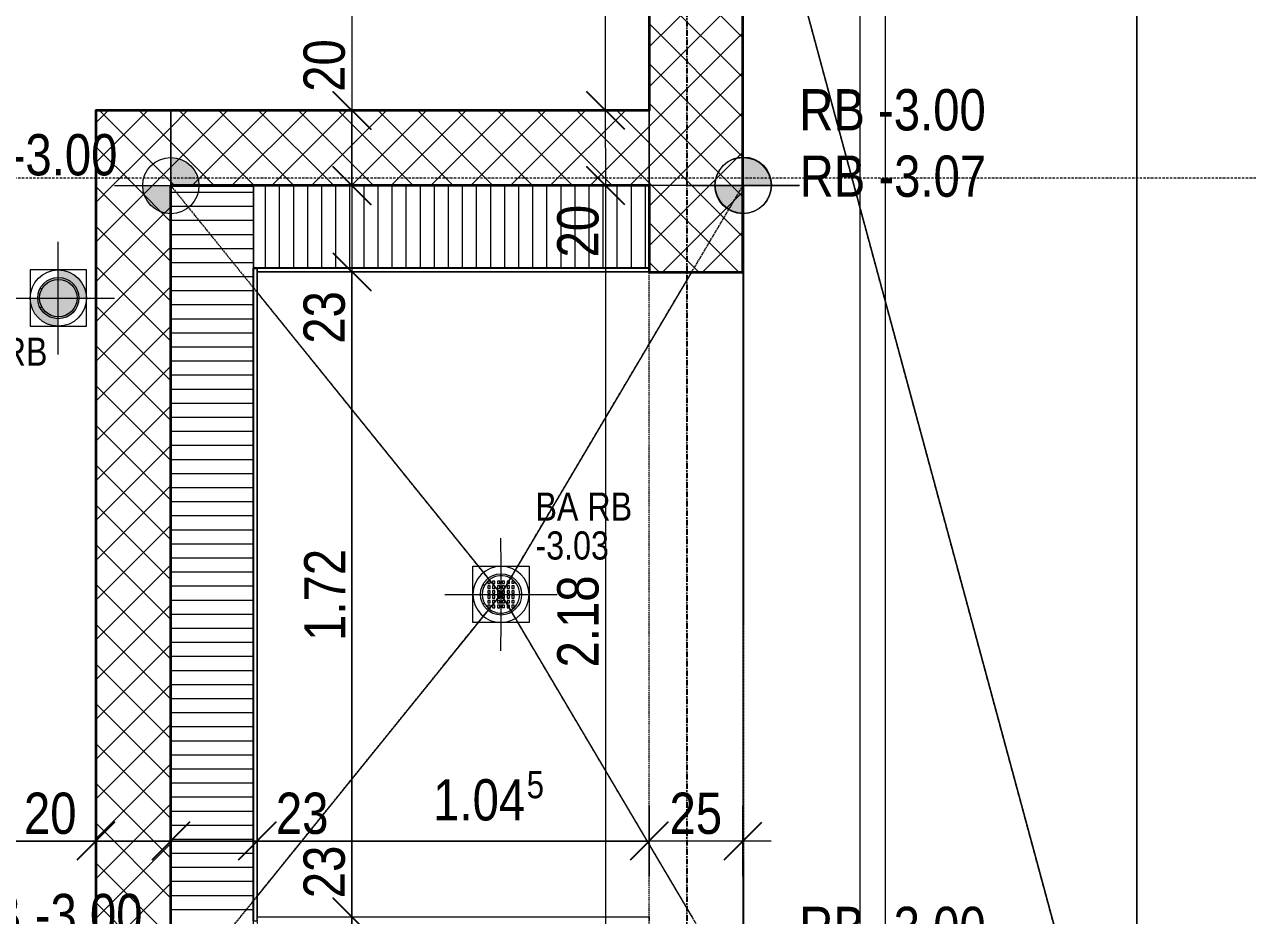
# Model space of a CAD drawing. Header units: millimetres. Extents: x -24363 to 26500, y -21894 to 23000.
# Drawn here: x 1645 to 4905, y 3434 to 5810 of the extents above; entities that cross this region are included whole.
import ezdxf

# ---------------------------------------------------------------- set-up
doc = ezdxf.new("R2010")
doc.units = ezdxf.units.MM
for name, pattern in [('Achse', [25, 15, -5, 0, -5]), ('IMPORT-Strich 3_1mm Kanten _3_', [4, 3, -1]), ('IMPORT-Strichpunkt 3_1_1mm Achsen _3_', [5, 3, -1, 0, -1]), ('IMPORT-Strichpunkt 6_2_2mm Schnitt _3_', [10, 6, -2, 0, -2]), ('IMPORT-Unsichtbare Linie _3_', [10000, 0, -10000, 0, 0]), ('Verdeckt 0_75', [1.5, 0.75, -0.75])]:
    doc.linetypes.add(name, pattern=pattern)
for name, color, linetype, lineweight in [('015 Innenwände Bauteilschraffuren Neu', 7, 'Continuous', 5), ('015 Innenwände Neu', 7, 'Continuous', 5), ('015 Innenwände Schichttrennlinien Neu', 7, 'Continuous', 5), ('027 Oberhalb Neu', 7, 'Continuous', 5), ('030 Bodenaufbauten Neu', 7, 'Continuous', 5), ('035 Decken Neu', 7, 'Continuous', 5), ('060 Möbel Einbau Neu', 7, 'Continuous', 5), ('080 Raum Innen Kontur Neu', 7, 'Continuous', 5), ('110 Bemassungen Ausführung Neu', 7, 'Continuous', 5), ('111 Bemassung Ausführung Koten Neu', 7, 'Continuous', 5), ('320 Sanitär Neu', 7, 'Continuous', 5), ('321 Sanitär Bemassung Neu', 7, 'Continuous', 5), ('Bemaßungen', 7, 'Continuous', 9), ('Bemaßungen-50', 7, 'Continuous', 9), ('Elektroinstallationen', 7, 'Continuous', 5), ('Fundamente', 7, 'Continuous', 5), ('Geschossdecken', 7, 'Continuous', 5), ('Kabel', 7, 'Continuous', 5), ('Sanitärinstallationen', 7, 'Continuous', 5), ('Wände', 7, 'Continuous', 5)]:
    doc.layers.add(name, color=color, linetype=linetype, lineweight=lineweight)
doc.layers.add('5773_100 Untergeschoss_dwg', color=7, linetype='Continuous', lineweight=5, true_color=0x767676)
doc.styles.add('Arial Narrow', font='ARIALN.TTF', dxfattribs={"height": 110.000002})
doc.styles.add('Arial Narrow_1', font='ARIALN.TTF', dxfattribs={"height": 72.600002})
doc.styles.add('Arial Narrow_4', font='ARIALN.TTF', dxfattribs={"height": 75})
doc.styles.add('Arial_5', font='arial.ttf', dxfattribs={"height": 90})
doc.dimstyles.new('Diagonal_-_1_8_mm_Arial', dxfattribs={"dimscale": 304.8, "dimtxt": 91.823346, "dimasz": 0.328084, "dimexe": 0.393701, "dimexo": 0.246063, "dimgap": 0.287073, "dimtad": 1, "dimdec": 0, "dimlfac": 0.1, "dimzin": 0, "dimdsep": 46, "dimtxsty": 'Arial_5', "dimblk1": 'OBLIQUE', "dimblk2": 'OBLIQUE', "dimsah": 1, "dimcen": 0.09, "dimdle": 0.393701, "dimadec": 3, "dimazin": 2, "dimtfac": 1, "dimtdec": 4, "dimtix": 1, "dimtmove": 0, "dimatfit": 3, "dimfxl": 1, "dimtvp": 1, "dimtfill": 1, "dimtolj": 1, "dimtzin": 0, "dimarcsym": 2})
pattern_1 = [(60.551, (0, 0), (-65.3095, 36.87365), []), (150.551, (0, 0), (36.87365, 65.3095), [])]
pattern_2 = [(195.551, (0, 0), (-10.0536, 36.1272), [])]

# ---------------------------------------------------------------- blocks, each defined once
blk = doc.blocks.new('DirectShape - Modell_Elektroplaner_002-17024578-UG')
at = {"layer": 'Wände', "color": 253, "true_color": 0xa3a3a3}
for p, q in [((2001, 250), (0, 250)), ((0, 250), (0, 0)), ((2001, 0), (2001, 250)), ((0, 0), (2001, 0))]:
    blk.add_line(p, q, dxfattribs=at)
blk = doc.blocks.new('DirectShape - Wand-035-17024579-UG')
blk.add_blockref('DirectShape - Modell_Elektroplaner_002-17024578-UG', (0, 0))
blk = doc.blocks.new('DirectShape - Freifläche-005-17036397-UG')
at = {"layer": 'Fundamente', "color": 251, "true_color": 0x666666}
for p, q in [((880, 15340), (1388.3, 16199)), ((1525, 14480), (1525, 16199)), ((230.4, 16144.6), (880, 15340)), ((1525, 14250), (1525.7, 15876.6)), ((230, 14534.9), (880, 15340)), ((880, 15340), (1388.9, 14480))]:
    blk.add_line(p, q, dxfattribs=at)
blk = doc.blocks.new('DirectShape - Modell_Elektroplaner_002-17024456-UG')
at = {"layer": 'Geschossdecken', "color": 251, "true_color": 0x666666}
blk.add_line((2000, -7400), (251.5, -930.7), dxfattribs=at)
blk = doc.blocks.new('DirectShape - Dach-174-17024457-UG')
blk.add_blockref('DirectShape - Modell_Elektroplaner_002-17024456-UG', (0, 0))
blk = doc.blocks.new('DirectShape - Modell_Elektroplaner_002-17024512-UG')
at = {"layer": 'Wände', "color": 253, "true_color": 0xa3a3a3}
for p, q in [((1960, -220), (220, -220)), ((220, -220), (220, -230)), ((1960, -230), (1960, -220)), ((220, -230), (1960, -230))]:
    blk.add_line(p, q, dxfattribs=at)
blk = doc.blocks.new('DirectShape - Modell_Elektroplaner_002-17024513-UG')
at = {"layer": 'Wände', "color": 253, "true_color": 0xa3a3a3}
for p, q in [((2380, 200), (-200, 200)), ((-200, 200), (-200, 0)), ((2380, 0), (2380, 200)), ((-200, 0), (2380, 0))]:
    blk.add_line(p, q, dxfattribs=at)
blk = doc.blocks.new('DirectShape - Modell_Elektroplaner_002-17024514-UG')
at = {"layer": 'Wände', "color": 253, "true_color": 0xa3a3a3}
for p, q in [((2180, 0), (0, 0)), ((0, 0), (0, -220)), ((2180, -220), (2180, 0)), ((0, -220), (2180, -220))]:
    blk.add_line(p, q, dxfattribs=at)
blk = doc.blocks.new('DirectShape - Wand-035-17009648-UG')
for name in ['DirectShape - Modell_Elektroplaner_002-17024513-UG', 'DirectShape - Modell_Elektroplaner_002-17024514-UG', 'DirectShape - Modell_Elektroplaner_002-17024512-UG']:
    blk.add_blockref(name, (0, 0))
blk = doc.blocks.new('DirectShape - Modell_Elektroplaner_002-17024546-UG')
at = {"layer": 'Geschossdecken', "color": 251, "true_color": 0x666666}
for p, q in [((-2096.8, 4939.2), (-2099.2, 4944.7)), ((-2099.2, 4944.7), (-1420.8, 4077.8))]:
    blk.add_line(p, q, dxfattribs=at)
blk = doc.blocks.new('DirectShape - Dach-172-17024547-UG')
blk.add_blockref('DirectShape - Modell_Elektroplaner_002-17024546-UG', (0, 0))
blk = doc.blocks.new('DirectShape - Modell_Elektroplaner_002-17024618-UG')
at = {"layer": 'Wände', "color": 253, "true_color": 0xa3a3a3}
for p, q in [((220, 0), (220, -220)), ((1275, 0), (220, 0)), ((1275, -220), (1275, 0)), ((220, -220), (1275, -220))]:
    blk.add_line(p, q, dxfattribs=at)
blk = doc.blocks.new('DirectShape - Modell_Elektroplaner_002-17024619-UG')
at = {"layer": 'Wände', "color": 253, "true_color": 0xa3a3a3}
for p, q in [((1275, 200), (0, 200)), ((0, 200), (0, 0)), ((1275, 0), (1275, 200)), ((0, 0), (1275, 0))]:
    blk.add_line(p, q, dxfattribs=at)
blk = doc.blocks.new('DirectShape - Modell_Elektroplaner_002-17024620-UG')
at = {"layer": 'Wände', "color": 253, "true_color": 0xa3a3a3}
for p, q in [((230, -220), (230, -230)), ((1275, -220), (230, -220)), ((1275, -230), (1275, -220)), ((230, -230), (1275, -230))]:
    blk.add_line(p, q, dxfattribs=at)
blk = doc.blocks.new('DirectShape - Wand-035-17024621-UG')
for name in ['DirectShape - Modell_Elektroplaner_002-17024619-UG', 'DirectShape - Modell_Elektroplaner_002-17024618-UG', 'DirectShape - Modell_Elektroplaner_002-17024620-UG']:
    blk.add_blockref(name, (0, 0))
blk = doc.blocks.new('DirectShape - Modell_Elektroplaner_002-17025038-UG')
at = {"layer": 'Geschossdecken', "color": 251, "true_color": 0x666666}
blk.add_line((3874.2, 4933.8), (1255.5, -1234.8), dxfattribs=at)
blk = doc.blocks.new('DirectShape - Dach-172-17025039-UG')
blk.add_blockref('DirectShape - Modell_Elektroplaner_002-17025038-UG', (0, 0))
blk = doc.blocks.new('DirectShape - Modell_Elektroplaner_002-17025073-UG')
at = {"layer": 'Sanitärinstallationen', "color": 251, "true_color": 0x666666}
for p, q in [((-75, 75), (75, 75)), ((-75, -75), (-75, 75)), ((-75, 75), (75, 75)), ((-75, -75), (-75, 75)), ((75, 75), (75, -75)), ((75, 75), (75, -75)), ((-35.4, 35.4), (-35.4, 28.9)), ((-28.9, 35.4), (-35.4, 35.4)), ((-35.4, 35.4), (-35.4, 28.9)), ((-28.9, 35.4), (-35.4, 35.4)), ((-28.9, 28.9), (-28.9, 35.4)), ((-28.9, 28.9), (-28.9, 35.4)), ((-22.5, 35.4), (-22.5, 28.9)), ((-16.1, 35.4), (-22.5, 35.4)), ((-22.5, 35.4), (-22.5, 28.9)), ((-16.1, 35.4), (-22.5, 35.4)), ((-16.1, 28.9), (-16.1, 35.4)), ((-16.1, 28.9), (-16.1, 35.4)), ((-9.6, 35.4), (-9.6, 28.9)), ((-3.2, 35.4), (-9.6, 35.4)), ((-9.6, 35.4), (-9.6, 28.9)), ((-3.2, 35.4), (-9.6, 35.4)), ((-3.2, 28.9), (-3.2, 35.4)), ((-3.2, 28.9), (-3.2, 35.4)), ((3.2, 35.4), (3.2, 28.9)), ((9.6, 35.4), (3.2, 35.4)), ((3.2, 35.4), (3.2, 28.9)), ((9.6, 35.4), (3.2, 35.4)), ((9.6, 28.9), (9.6, 35.4)), ((9.6, 28.9), (9.6, 35.4)), ((16.1, 35.4), (16.1, 28.9)), ((22.5, 35.4), (16.1, 35.4)), ((16.1, 35.4), (16.1, 28.9)), ((22.5, 35.4), (16.1, 35.4)), ((22.5, 28.9), (22.5, 35.4)), ((22.5, 28.9), (22.5, 35.4)), ((28.9, 35.4), (28.9, 28.9)), ((35.4, 35.4), (28.9, 35.4)), ((28.9, 35.4), (28.9, 28.9)), ((35.4, 35.4), (28.9, 35.4)), ((35.4, 28.9), (35.4, 35.4)), ((35.4, 28.9), (35.4, 35.4)), ((-35.4, 28.9), (-28.9, 28.9)), ((-35.4, 28.9), (-28.9, 28.9)), ((-35.4, 22.5), (-35.4, 16.1)), ((-28.9, 22.5), (-35.4, 22.5)), ((-35.4, 22.5), (-35.4, 16.1)), ((-28.9, 22.5), (-35.4, 22.5)), ((-35.4, 16.1), (-28.9, 16.1)), ((-35.4, 16.1), (-28.9, 16.1)), ((-35.4, 9.6), (-35.4, 3.2)), ((-28.9, 9.6), (-35.4, 9.6)), ((-35.4, 9.6), (-35.4, 3.2)), ((-28.9, 9.6), (-35.4, 9.6)), ((-35.4, 3.2), (-28.9, 3.2)), ((-35.4, 3.2), (-28.9, 3.2)), ((-28.9, 16.1), (-28.9, 22.5)), ((-28.9, 16.1), (-28.9, 22.5)), ((-28.9, 3.2), (-28.9, 9.6)), ((-28.9, 3.2), (-28.9, 9.6)), ((-22.5, 28.9), (-16.1, 28.9)), ((-22.5, 28.9), (-16.1, 28.9)), ((-22.5, 22.5), (-22.5, 16.1)), ((-16.1, 22.5), (-22.5, 22.5)), ((-22.5, 22.5), (-22.5, 16.1)), ((-16.1, 22.5), (-22.5, 22.5)), ((-22.5, 16.1), (-16.1, 16.1)), ((-22.5, 16.1), (-16.1, 16.1)), ((-22.5, 9.6), (-22.5, 3.2)), ((-16.1, 9.6), (-22.5, 9.6)), ((-22.5, 9.6), (-22.5, 3.2)), ((-16.1, 9.6), (-22.5, 9.6)), ((-22.5, 3.2), (-16.1, 3.2)), ((-22.5, 3.2), (-16.1, 3.2)), ((-16.1, 16.1), (-16.1, 22.5)), ((-16.1, 16.1), (-16.1, 22.5)), ((-16.1, 3.2), (-16.1, 9.6)), ((-16.1, 3.2), (-16.1, 9.6)), ((-9.6, 28.9), (-3.2, 28.9)), ((-9.6, 28.9), (-3.2, 28.9)), ((-9.6, 22.5), (-9.6, 16.1)), ((-3.2, 22.5), (-9.6, 22.5)), ((-9.6, 22.5), (-9.6, 16.1)), ((-3.2, 22.5), (-9.6, 22.5)), ((-9.6, 16.1), (-3.2, 16.1)), ((-9.6, 16.1), (-3.2, 16.1)), ((-9.6, 9.6), (-9.6, 3.2)), ((-3.2, 9.6), (-9.6, 9.6)), ((-9.6, 9.6), (-9.6, 3.2)), ((-3.2, 9.6), (-9.6, 9.6)), ((-9.6, 3.2), (-3.2, 3.2)), ((-9.6, 3.2), (-3.2, 3.2)), ((-3.2, 16.1), (-3.2, 22.5)), ((-3.2, 16.1), (-3.2, 22.5)), ((-3.2, 3.2), (-3.2, 9.6)), ((-3.2, 3.2), (-3.2, 9.6)), ((3.2, 28.9), (9.6, 28.9)), ((3.2, 28.9), (9.6, 28.9)), ((3.2, 22.5), (3.2, 16.1)), ((9.6, 22.5), (3.2, 22.5)), ((3.2, 22.5), (3.2, 16.1)), ((9.6, 22.5), (3.2, 22.5)), ((3.2, 16.1), (9.6, 16.1)), ((3.2, 16.1), (9.6, 16.1)), ((3.2, 9.6), (3.2, 3.2)), ((9.6, 9.6), (3.2, 9.6)), ((3.2, 9.6), (3.2, 3.2)), ((9.6, 9.6), (3.2, 9.6)), ((3.2, 3.2), (9.6, 3.2)), ((3.2, 3.2), (9.6, 3.2)), ((9.6, 16.1), (9.6, 22.5)), ((9.6, 16.1), (9.6, 22.5)), ((9.6, 3.2), (9.6, 9.6)), ((9.6, 3.2), (9.6, 9.6)), ((16.1, 28.9), (22.5, 28.9)), ((16.1, 28.9), (22.5, 28.9)), ((16.1, 22.5), (16.1, 16.1)), ((22.5, 22.5), (16.1, 22.5)), ((16.1, 22.5), (16.1, 16.1)), ((22.5, 22.5), (16.1, 22.5)), ((16.1, 16.1), (22.5, 16.1)), ((16.1, 16.1), (22.5, 16.1)), ((16.1, 9.6), (16.1, 3.2)), ((22.5, 9.6), (16.1, 9.6)), ((16.1, 9.6), (16.1, 3.2)), ((22.5, 9.6), (16.1, 9.6)), ((16.1, 3.2), (22.5, 3.2)), ((16.1, 3.2), (22.5, 3.2)), ((22.5, 16.1), (22.5, 22.5)), ((22.5, 16.1), (22.5, 22.5)), ((22.5, 3.2), (22.5, 9.6)), ((22.5, 3.2), (22.5, 9.6)), ((35.4, 28.9), (28.9, 28.9)), ((35.4, 28.9), (28.9, 28.9)), ((28.9, 22.5), (28.9, 16.1)), ((35.4, 22.5), (28.9, 22.5)), ((28.9, 22.5), (28.9, 16.1)), ((35.4, 22.5), (28.9, 22.5)), ((28.9, 16.1), (35.4, 16.1)), ((28.9, 16.1), (35.4, 16.1)), ((28.9, 9.6), (28.9, 3.2)), ((35.4, 9.6), (28.9, 9.6)), ((28.9, 9.6), (28.9, 3.2)), ((35.4, 9.6), (28.9, 9.6)), ((28.9, 3.2), (35.4, 3.2)), ((28.9, 3.2), (35.4, 3.2)), ((35.4, 16.1), (35.4, 22.5)), ((35.4, 16.1), (35.4, 22.5)), ((35.4, 3.2), (35.4, 9.6)), ((35.4, 3.2), (35.4, 9.6)), ((-35.4, -3.2), (-35.4, -9.6)), ((-28.9, -3.2), (-35.4, -3.2)), ((-35.4, -3.2), (-35.4, -9.6)), ((-28.9, -3.2), (-35.4, -3.2)), ((-35.4, -9.6), (-28.9, -9.6)), ((-35.4, -9.6), (-28.9, -9.6)), ((-35.4, -16.1), (-35.4, -22.5)), ((-28.9, -16.1), (-35.4, -16.1)), ((-35.4, -16.1), (-35.4, -22.5)), ((-28.9, -16.1), (-35.4, -16.1)), ((-35.4, -22.5), (-28.9, -22.5)), ((-35.4, -22.5), (-28.9, -22.5)), ((-35.4, -28.9), (-35.4, -35.4)), ((-28.9, -28.9), (-35.4, -28.9)), ((-35.4, -28.9), (-35.4, -35.4)), ((-28.9, -28.9), (-35.4, -28.9)), ((-28.9, -9.6), (-28.9, -3.2)), ((-28.9, -9.6), (-28.9, -3.2)), ((-28.9, -22.5), (-28.9, -16.1)), ((-28.9, -22.5), (-28.9, -16.1)), ((-28.9, -35.4), (-28.9, -28.9)), ((-28.9, -35.4), (-28.9, -28.9)), ((-22.5, -3.2), (-22.5, -9.6)), ((-16.1, -3.2), (-22.5, -3.2)), ((-22.5, -3.2), (-22.5, -9.6)), ((-16.1, -3.2), (-22.5, -3.2)), ((-22.5, -9.6), (-16.1, -9.6)), ((-22.5, -9.6), (-16.1, -9.6)), ((-22.5, -16.1), (-22.5, -22.5)), ((-16.1, -16.1), (-22.5, -16.1)), ((-22.5, -16.1), (-22.5, -22.5)), ((-16.1, -16.1), (-22.5, -16.1)), ((-22.5, -22.5), (-16.1, -22.5)), ((-22.5, -22.5), (-16.1, -22.5)), ((-22.5, -28.9), (-22.5, -35.4)), ((-16.1, -28.9), (-22.5, -28.9)), ((-22.5, -28.9), (-22.5, -35.4)), ((-16.1, -28.9), (-22.5, -28.9)), ((-16.1, -9.6), (-16.1, -3.2)), ((-16.1, -9.6), (-16.1, -3.2)), ((-16.1, -22.5), (-16.1, -16.1)), ((-16.1, -22.5), (-16.1, -16.1)), ((-16.1, -35.4), (-16.1, -28.9)), ((-16.1, -35.4), (-16.1, -28.9)), ((-9.6, -3.2), (-9.6, -9.6)), ((-3.2, -3.2), (-9.6, -3.2)), ((-9.6, -3.2), (-9.6, -9.6)), ((-3.2, -3.2), (-9.6, -3.2)), ((-9.6, -9.6), (-3.2, -9.6)), ((-9.6, -9.6), (-3.2, -9.6)), ((-9.6, -16.1), (-9.6, -22.5)), ((-3.2, -16.1), (-9.6, -16.1)), ((-9.6, -16.1), (-9.6, -22.5)), ((-3.2, -16.1), (-9.6, -16.1)), ((-9.6, -22.5), (-3.2, -22.5)), ((-9.6, -22.5), (-3.2, -22.5)), ((-9.6, -28.9), (-9.6, -35.4)), ((-3.2, -28.9), (-9.6, -28.9)), ((-9.6, -28.9), (-9.6, -35.4)), ((-3.2, -28.9), (-9.6, -28.9)), ((-3.2, -9.6), (-3.2, -3.2)), ((-3.2, -9.6), (-3.2, -3.2)), ((-3.2, -22.5), (-3.2, -16.1)), ((-3.2, -22.5), (-3.2, -16.1)), ((-3.2, -35.4), (-3.2, -28.9)), ((-3.2, -35.4), (-3.2, -28.9)), ((3.2, -3.2), (3.2, -9.6)), ((9.6, -3.2), (3.2, -3.2)), ((3.2, -3.2), (3.2, -9.6)), ((9.6, -3.2), (3.2, -3.2)), ((3.2, -9.6), (9.6, -9.6)), ((3.2, -9.6), (9.6, -9.6)), ((3.2, -16.1), (3.2, -22.5)), ((9.6, -16.1), (3.2, -16.1)), ((3.2, -16.1), (3.2, -22.5)), ((9.6, -16.1), (3.2, -16.1)), ((3.2, -22.5), (9.6, -22.5)), ((3.2, -22.5), (9.6, -22.5)), ((3.2, -28.9), (3.2, -35.4)), ((9.6, -28.9), (3.2, -28.9)), ((3.2, -28.9), (3.2, -35.4)), ((9.6, -28.9), (3.2, -28.9)), ((9.6, -9.6), (9.6, -3.2)), ((9.6, -9.6), (9.6, -3.2)), ((9.6, -22.5), (9.6, -16.1)), ((9.6, -22.5), (9.6, -16.1)), ((9.6, -35.4), (9.6, -28.9)), ((9.6, -35.4), (9.6, -28.9)), ((16.1, -3.2), (16.1, -9.6)), ((22.5, -3.2), (16.1, -3.2)), ((16.1, -3.2), (16.1, -9.6)), ((22.5, -3.2), (16.1, -3.2)), ((16.1, -9.6), (22.5, -9.6)), ((16.1, -9.6), (22.5, -9.6)), ((16.1, -16.1), (16.1, -22.5)), ((22.5, -16.1), (16.1, -16.1)), ((16.1, -16.1), (16.1, -22.5)), ((22.5, -16.1), (16.1, -16.1)), ((16.1, -22.5), (22.5, -22.5)), ((16.1, -22.5), (22.5, -22.5)), ((16.1, -28.9), (16.1, -35.4)), ((22.5, -28.9), (16.1, -28.9)), ((16.1, -28.9), (16.1, -35.4)), ((22.5, -28.9), (16.1, -28.9)), ((22.5, -9.6), (22.5, -3.2)), ((22.5, -9.6), (22.5, -3.2)), ((22.5, -22.5), (22.5, -16.1)), ((22.5, -22.5), (22.5, -16.1)), ((22.5, -35.4), (22.5, -28.9)), ((22.5, -35.4), (22.5, -28.9)), ((28.9, -3.2), (28.9, -9.6)), ((35.4, -3.2), (28.9, -3.2)), ((28.9, -3.2), (28.9, -9.6)), ((35.4, -3.2), (28.9, -3.2)), ((28.9, -9.6), (35.4, -9.6)), ((28.9, -9.6), (35.4, -9.6)), ((28.9, -16.1), (28.9, -22.5)), ((35.4, -16.1), (28.9, -16.1)), ((28.9, -16.1), (28.9, -22.5)), ((35.4, -16.1), (28.9, -16.1)), ((28.9, -22.5), (35.4, -22.5)), ((28.9, -22.5), (35.4, -22.5)), ((28.9, -28.9), (28.9, -35.4)), ((35.4, -28.9), (28.9, -28.9)), ((28.9, -28.9), (28.9, -35.4)), ((35.4, -28.9), (28.9, -28.9)), ((35.4, -9.6), (35.4, -3.2)), ((35.4, -9.6), (35.4, -3.2)), ((35.4, -22.5), (35.4, -16.1)), ((35.4, -22.5), (35.4, -16.1)), ((35.4, -35.4), (35.4, -28.9)), ((35.4, -35.4), (35.4, -28.9)), ((-35.4, -35.4), (-28.9, -35.4)), ((-35.4, -35.4), (-28.9, -35.4)), ((-22.5, -35.4), (-16.1, -35.4)), ((-22.5, -35.4), (-16.1, -35.4)), ((-9.6, -35.4), (-3.2, -35.4)), ((-9.6, -35.4), (-3.2, -35.4)), ((9.6, -35.4), (3.2, -35.4)), ((9.6, -35.4), (3.2, -35.4)), ((16.1, -35.4), (22.5, -35.4)), ((16.1, -35.4), (22.5, -35.4)), ((28.9, -35.4), (35.4, -35.4)), ((28.9, -35.4), (35.4, -35.4)), ((75, -75), (-75, -75)), ((75, -75), (-75, -75))]:
    blk.add_line(p, q, dxfattribs=at)
blk = doc.blocks.new('DirectShape - Modell_Elektroplaner_002-17025074-UG')
blk.add_blockref('DirectShape - Modell_Elektroplaner_002-17025073-UG', (0, 0))
blk = doc.blocks.new('DirectShape - BA-17025075-UG')
blk.add_blockref('DirectShape - Modell_Elektroplaner_002-17025074-UG', (0, 0))
blk = doc.blocks.new('Modell_Elektroplaner_002_ifc-1-UG')
at = {"layer": 'Fundamente', "color": 251, "lineweight": 5, "true_color": 0x666666, "rotation": 359.999751747052}
blk.add_blockref('DirectShape - Freifläche-005-17036397-UG', (2035, -11050), dxfattribs=at)
at = {"layer": 'Geschossdecken', "color": 251, "lineweight": 5, "true_color": 0x666666}
for name, p, rotation in [('DirectShape - Dach-174-17024457-UG', (3310, 7400), 359.999751747052), ('DirectShape - Dach-172-17025039-UG', (3560, 196.2), 38.12629353077551), ('DirectShape - Dach-172-17024547-UG', (2160, 1295), 321.8732099612681)]:
    blk.add_blockref(name, p, dxfattribs=dict(at, rotation=rotation))
at = {"layer": 'Sanitärinstallationen', "color": 254, "linetype": 'Verdeckt 0_75', "lineweight": 5, "true_color": 0xd9d9d9, "rotation": 359.999751747052}
blk.add_blockref('DirectShape - BA-17025075-UG', (2915, 4290), dxfattribs=at)
at = {"layer": 'Wände', "color": 251, "lineweight": 5, "true_color": 0x666666}
for name, p, rotation in [('DirectShape - Wand-035-17024579-UG', (3560, 5149), 89.9997517460218), ('DirectShape - Wand-035-17009648-UG', (2035, 3200), 89.9997517460218), ('DirectShape - Wand-035-17024621-UG', (2035, 5380), 359.999751747052)]:
    blk.add_blockref(name, p, dxfattribs=dict(at, rotation=rotation))
blk = doc.blocks.new('tin_Fundamenterder_Horizontal_P1_P2 - Banderder verzinkt 50mm2-18181004-UG')
at = {"layer": 'Elektroinstallationen', "color": 1, "linetype": 'Achse', "lineweight": 25, "true_color": 0xff0000}
blk.add_line((0, 0), (17840.7, 0), dxfattribs=at)
blk = doc.blocks.new('5773_100 Untergeschoss_dwg-17512464-UG')
at = {"layer": '015 Innenwände Bauteilschraffuren Neu', "true_color": 0x808080}
h = blk.add_hatch(dxfattribs=at)
h.set_pattern_fill('FP_1', color=8, style=0, pattern_type=2)
h.set_pattern_definition(pattern_1)
h.paths.add_polyline_path([(2049.2, 5914.9), (1512.8, 7842.7), (1271.9, 7775.7), (1808.4, 5847.9)])
h = blk.add_hatch(dxfattribs=at)
h.set_pattern_fill('FP_1', color=8, style=0, pattern_type=2)
h.set_pattern_definition(pattern_1)
h.paths.add_polyline_path([(518.1, 5728.6), (1746.5, 6070.4), (1692.9, 6263.1), (464.5, 5921.3)])
h = blk.add_hatch(dxfattribs=at)
h.set_pattern_fill('FP_2', color=8, style=0, pattern_type=2)
h.set_pattern_definition([(105.551, (0, 0), (-36.1272, -10.0536), [])])
h.paths.add_polyline_path([(789.1, 5575.7), (1805.5, 5858.5), (1746.5, 6070.4), (730.1, 5787.6)])
h = blk.add_hatch(dxfattribs=at)
h.set_pattern_fill('FP_1', color=8, style=0, pattern_type=2)
h.set_pattern_definition(pattern_1)
h.paths.add_polyline_path([(518.1, 5728.6), (464.5, 5921.3), (271.8, 5867.7), (382.1, 5805.4)])
h = blk.add_hatch(dxfattribs=at)
h.set_pattern_fill('FP_1', color=8, style=0, pattern_type=2)
h.set_pattern_definition(pattern_1)
h.paths.add_polyline_path([(518.1, 5728.6), (271.8, 5867.7), (325.5, 5675), (411.8, 5699)])
h = blk.add_hatch(dxfattribs=at)
h.set_pattern_fill('FP_8', color=8, style=0, pattern_type=2)
h.set_pattern_definition(pattern_2)
h.paths.add_polyline_path([(789.1, 5575.7), (730.1, 5787.6), (518.1, 5728.6)])
h = blk.add_hatch(dxfattribs=at)
h.set_pattern_fill('FP_1', color=8, style=0, pattern_type=2)
h.set_pattern_definition(pattern_1)
h.paths.add_polyline_path([(1102.6, 3628.4), (518.1, 5728.6), (325.5, 5675), (909.9, 3574.8), (996.2, 3598.8)])
h = blk.add_hatch(dxfattribs=at)
h.set_pattern_fill('FP_8', color=8, style=0, pattern_type=2)
h.set_pattern_definition(pattern_2)
h.paths.add_polyline_path([(789.1, 5575.7), (518.1, 5728.6), (577.1, 5516.7)])
h = blk.add_hatch(dxfattribs=at)
h.set_pattern_fill('FP_8', color=8, style=0, pattern_type=2)
h.set_pattern_definition(pattern_2)
h.paths.add_polyline_path([(1255.6, 3899.4), (789.1, 5575.7), (577.1, 5516.7), (1043.6, 3840.4)])
at = {"layer": '111 Bemassung Ausführung Koten Neu'}
for points in [[(1987.3, 6137.5), (2059.6, 6157.6), (2046.4, 6183.7), (2024.2, 6202.8), (1996.4, 6211.9), (1967.2, 6209.7)], [(2060.3, 6158.8), (2047.1, 6184.9), (2024.9, 6204), (1997.1, 6213.2), (1967.9, 6211), (1988, 6138.7)], [(2007.4, 6065.2), (1987.3, 6137.5), (1915.1, 6117.4), (1928.3, 6091.2), (1950.4, 6072.2), (1978.2, 6063)], [(2008.1, 6066.4), (1988, 6138.7), (1915.8, 6118.6), (1929, 6092.5), (1951.1, 6073.4), (1978.9, 6064.3)], [(590.4, 5748.7), (577.2, 5774.9), (555, 5793.9), (527.2, 5803.1), (498, 5800.9), (518.1, 5728.6)], [(538.3, 5656.4), (518.1, 5728.6), (445.9, 5708.5), (459.1, 5682.4), (481.3, 5663.3), (509.1, 5654.2)]]:
    blk.add_hatch(color=256, dxfattribs=at).paths.add_polyline_path(points)
at = {"layer": '320 Sanitär Neu', "true_color": 0x002600}
h = blk.add_hatch(color=98, dxfattribs=at)
h.paths.add_polyline_path([(324.3, 5306.2), (337.5, 5311.8), (348.8, 5320.7), (357.5, 5332.1), (362.8, 5345.5), (364.6, 5359.7), (362.5, 5373.9), (356.7, 5387.4), (348.1, 5398.4), (336.6, 5407.1), (323.3, 5412.4), (309, 5414.2), (294.8, 5412.2), (281.6, 5406.5), (270.3, 5397.7), (261.7, 5386.2), (256.3, 5372.9), (254.6, 5358.6), (256.6, 5344.4), (262.2, 5331.2), (271, 5319.9), (282.5, 5311.3), (295.8, 5305.9), (310.1, 5304.2)])
h.paths.add_polyline_path([(323, 5311), (310, 5309.2), (297.1, 5310.8), (285, 5315.6), (274.5, 5323.5), (266.5, 5333.8), (261.4, 5345.8), (259.8, 5360.5), (261.1, 5371.7), (266, 5383.8), (273.9, 5394.2), (284.1, 5402.2), (296.2, 5407.3), (309.1, 5409.2), (322, 5407.6), (334.1, 5402.7), (344.6, 5394.9), (352.6, 5384.6), (357.7, 5372.6), (359.6, 5359.7), (358, 5346.7), (353.1, 5334.6), (345.3, 5324.2), (335, 5316.1)])
for points in [[(323, 5311), (335, 5316.1), (345.3, 5324.2), (353.1, 5334.6), (358, 5346.7), (359.6, 5359.7), (357.7, 5372.6), (351.5, 5386), (344.6, 5394.9), (334.1, 5402.7), (322, 5407.6), (309.1, 5409.2), (296.2, 5407.3), (284.1, 5402.2), (273.9, 5394.2), (266, 5383.8), (261.1, 5371.7), (259.6, 5358.7), (261.4, 5345.8), (266.5, 5333.8), (274.5, 5323.5), (285, 5315.6), (297.1, 5310.8), (310, 5309.2)], [(269.1, 5322), (274.5, 5323.5), (266.5, 5333.8), (261.4, 5345.8), (259.8, 5360.5), (261.1, 5371.7), (255.7, 5370.1), (254.6, 5357.2), (256.6, 5344.4), (261.5, 5332.5)]]:
    blk.add_hatch(color=98, dxfattribs=at).paths.add_polyline_path(points)
at = {"layer": '321 Sanitär Bemassung Neu', "true_color": 0x002600}
for points in [[(381.8, 5379.3), (368.6, 5405.4), (346.4, 5424.5), (318.6, 5433.6), (289.5, 5431.4), (309.6, 5359.2), (346.9, 5369.6)], [(329.7, 5286.9), (309.6, 5359.2), (237.3, 5339.1), (250.5, 5313), (272.7, 5293.9), (300.5, 5284.7)]]:
    blk.add_hatch(color=98, dxfattribs=at).paths.add_polyline_path(points)
at = {"layer": '015 Innenwände Neu', "lineweight": 25}
blk.add_line((1805.5, 5858.5), (1746.5, 6070.4), dxfattribs=at)
at = {"layer": '015 Innenwände Neu', "lineweight": 35, "flags": 128}
for points in [[(1746.5, 6070.4), (1808.4, 5847.9), (2049.2, 5914.9), (1512.8, 7842.7)], [(1271.9, 7775.7), (1692.9, 6263.1), (464.5, 5921.3), (271.8, 5867.7), (909.9, 3574.8), (-260.6, 3249.1), (-453.3, 3195.5), (-761.6, 3109.7), (-707.9, 2917), (-399.7, 3002.8), (-207, 3056.4), (963.5, 3382.1), (1156.2, 3435.8)]]:
    blk.add_lwpolyline(points, dxfattribs=at)
at = {"layer": '015 Innenwände Neu', "flags": 128}
blk.add_lwpolyline([(1805.5, 5858.5), (1808.1, 5848.9), (801.4, 5568.7), (1262.5, 3911.7), (2269.3, 4191.8), (2271.9, 4182.2)], dxfattribs=at)
at = {"layer": '015 Innenwände Schichttrennlinien Neu', "lineweight": 35}
blk.add_line((1102.6, 3628.4), (518.1, 5728.6), dxfattribs=at)
at = {"layer": '015 Innenwände Schichttrennlinien Neu', "lineweight": 25}
blk.add_line((1255.6, 3899.4), (789.1, 5575.7), dxfattribs=at)
at = {"layer": '015 Innenwände Schichttrennlinien Neu', "lineweight": 35, "flags": 128}
blk.add_lwpolyline([(1746.5, 6070.4), (730.1, 5787.6), (518.1, 5728.6), (730.1, 5787.6)], dxfattribs=at)
at = {"layer": '015 Innenwände Schichttrennlinien Neu', "lineweight": 25, "flags": 128}
blk.add_lwpolyline([(1805.5, 5858.5), (798.7, 5578.3), (789.1, 5575.7), (798.7, 5578.3)], dxfattribs=at)
at = {"layer": '027 Oberhalb Neu', "linetype": 'IMPORT-Strichpunkt 6_2_2mm Schnitt _3_'}
blk.add_line((8990.7, 8107.1), (-8179.4, 3329), dxfattribs=at)
at = {"layer": '030 Bodenaufbauten Neu', "color": 8, "linetype": 'IMPORT-Unsichtbare Linie _3_', "true_color": 0x808080, "flags": 128}
for points in [[(4152, -774.2), (5115.6, 1423.6), (12866.4, -7214.7), (5115.6, 1423.6), (1693.8, 7192.4), (1512.8, 7842.7), (6874.1, 9334.7)], [(2571.1, 4039.8), (2573.3, 4037.7), (3431.2, 954.8), (3429.7, 954.4), (5115.6, 1423.6), (1693.8, 7192.4), (3429.7, 954.4), (5115.6, 1423.6), (12409.3, -5110.2), (5115.6, 1423.6), (3694.8, 1.9), (3732.6, -134.2), (3491.8, -201.2), (3845.7, -1472.9), (4058.8, -986.9)]]:
    blk.add_lwpolyline(points, dxfattribs=at)
at = {"layer": '030 Bodenaufbauten Neu', "flags": 128}
blk.add_lwpolyline([(1271.9, 7775.7), (1692.9, 6263.1), (271.8, 5867.7), (909.9, 3574.8), (-761.6, 3109.7), (-439.9, 1953.6), (-2530.4, 1371.8), (-2463.4, 1131), (-3658, 798.5), (-3725, 1039.4), (-5709.6, 487.1), (-7090.3, 5448.6)], close=True, dxfattribs=at)
at = {"layer": '030 Bodenaufbauten Neu', "color": 8, "linetype": 'IMPORT-Unsichtbare Linie _3_', "true_color": 0x808080, "flags": 128}
blk.add_lwpolyline([(1987.3, 6137.5), (1693.8, 7192.4), (1693.7, 7198.3)], close=True, dxfattribs=at)
at = {"layer": '035 Decken Neu', "linetype": 'IMPORT-Strich 3_1mm Kanten _3_'}
for p, q in [((1987.3, 6137.5), (2571.8, 4037.3)), ((1663.1, 4932.9), (1680.8, 4998.5)), ((1579.8, 4970.4), (1637.3, 4929.3)), ((1637.4, 4929.3), (1654, 4917.5)), ((1659.8, 4920.7), (1663.1, 4932.7)), ((1619.9, 4826), (1648, 4890.9)), ((1648.1, 4891.1), (1656.1, 4909.7)), ((1662.8, 4910), (1671.8, 4901.4)), ((1671.9, 4901.2), (1721, 4854.1)), ((1102.6, 3628.4), (1619.9, 4826))]:
    blk.add_line(p, q, dxfattribs=at)
at = {"layer": '035 Decken Neu', "linetype": 'IMPORT-Strich 3_1mm Kanten _3_', "flags": 128}
for points in [[(4316.2, -3163.7), (6044.1, -9372.7), (6151.3, -9758.1), (13786.2, -7633.4), (13035.5, -4935.9), (12409.3, -5110.2), (10197.5, 2837.8), (8213.6, 9966.9), (8106.4, 10352.3), (1097.7, 8401.9), (1204.9, 8016.5), (1746.2, 6071.4), (1746.5, 6070.4), (518.1, 5728.6), (1579.7, 4970.5)], [(3188.8, 887.4), (3429.7, 954.4), (5115.6, 1423.6), (1204.9, 8016.5)], [(1680.8, 4998.6), (1987.3, 6137.5), (1746.5, 6070.4)], [(1746.2, 6071.4), (1988, 6138.7), (2573, 4036.6), (2331.2, 3969.3)], [(518.1, 5728.6), (1102.6, 3628.4), (2330.9, 3970.3), (2331.2, 3969.3), (2410, 3686)], [(1654.1, 4917.4), (1658.2, 4914.5), (1659.8, 4920.5)], [(1656.2, 4909.9), (1658.2, 4914.5), (1662.7, 4910.1)], [(1721, 4854.1), (2571.8, 4037.3), (2330.9, 3970.3)]]:
    blk.add_lwpolyline(points, dxfattribs=at)
at = {"layer": '035 Decken Neu', "linetype": 'IMPORT-Strichpunkt 3_1_1mm Achsen _3_', "flags": 128}
blk.add_lwpolyline([(1324.2, 3690.1), (2330.9, 3970.3), (1808.1, 5848.9), (801.4, 5568.7)], close=True, dxfattribs=at)
at = {"layer": '060 Möbel Einbau Neu', "flags": 128}
blk.add_lwpolyline([(1878.9, 7944.6), (4672.7, 8722), (6013.2, 3905.1), (3219.4, 3127.6)], close=True, dxfattribs=at)
at = {"layer": '080 Raum Innen Kontur Neu', "color": 9, "true_color": 0xc0c0c0, "flags": 128}
blk.add_lwpolyline([(-7090.3, 5448.6), (-5709.6, 487.1), (-439.9, 1953.6), (-707.9, 2917), (-761.6, 3109.7), (909.9, 3574.8), (271.8, 5867.7), (1692.9, 6263.1), (1271.9, 7775.7)], close=True, dxfattribs=at)
at = {"layer": '110 Bemassungen Ausführung Neu', "color": 254, "true_color": 0xcccccc}
for p, q in [((892.9, 5832.9), (1073.5, 5883.2)), ((954.5, 5611.3), (1135.2, 5661.6)), ((2481, 4363.5), (2430.7, 4544.1)), ((819.1, 3901), (768.9, 4081.7))]:
    blk.add_line(p, q, dxfattribs=at)
at = {"layer": '110 Bemassungen Ausführung Neu', "color": 254, "lineweight": 25, "true_color": 0xcccccc}
blk.add_line((2421.1, 4392.2), (2490.6, 4515.4), dxfattribs=at)
at = {"layer": '110 Bemassungen Ausführung Neu', "color": 254, "true_color": 0xcccccc, "flags": 128}
for points in [[(2329.4, 8822.5), (2349.5, 8750.2), (2456.7, 8364.9), (7295.9, -9024.4), (2456.7, 8364.9)], [(2239.3, 3866.9), (2219.2, 3939.2), (1634.8, 6039.4), (1581.1, 6232), (1093.2, 7985.4), (1073.1, 8057.7)], [(1793.1, 7998.5), (1813.2, 7926.3), (6518.3, -8981.3), (6538.4, -9053.5)], [(488.6, 7635.5), (508.7, 7563.2), (929.6, 6050.7), (983.2, 5858), (929.6, 6050.7), (983.2, 5858), (929.6, 6050.7), (983.2, 5858), (1044.9, 5636.5), (1506, 3979.4), (1044.9, 5636.5), (1506, 3979.4), (1567.6, 3757.8), (1621.3, 3565.2), (1567.6, 3757.8), (1621.3, 3565.2), (2492.6, 434.1), (2728.5, -413.6), (2492.6, 434.1)], [(839.3, 6025.6), (1019.9, 6075.9), (839.3, 6025.6), (1019.9, 6075.9)], [(983.2, 5858), (1044.9, 5636.5), (1506, 3979.4), (1567.6, 3757.8), (1506, 3979.4), (1567.6, 3757.8), (1621.3, 3565.2), (2492.6, 434.1), (1621.3, 3565.2), (2492.6, 434.1), (2728.5, -413.6), (3082.4, -1685.3), (2728.5, -413.6), (3082.4, -1685.3), (3176.2, -2022.5), (3565, -3419.4), (3176.2, -2022.5), (3565, -3419.4), (4047.5, -5153.5), (3565, -3419.4)], [(2528.1, 4473.9), (2455.9, 4453.8), (2215, 4386.8), (1208.3, 4106.6), (986.7, 4045), (794, 3991.3), (986.7, 4045), (1208.3, 4106.6), (2215, 4386.8), (1208.3, 4106.6)], [(-6388.1, 1992.7), (-6147.2, 2059.7), (-6388.1, 1992.7), (-9576.9, 1105.3), (-6388.1, 1992.7), (-6147.2, 2059.7), (-877.5, 3526.2), (794, 3991.3), (-877.5, 3526.2)]]:
    blk.add_lwpolyline(points, dxfattribs=at)
at = {"layer": '110 Bemassungen Ausführung Neu', "color": 254, "lineweight": 25, "true_color": 0xcccccc, "flags": 128}
for points in [[(1642.7, 6197.3), (1519.6, 6266.8)], [(1696.3, 6004.6), (1573.2, 6074.1)], [(983.3, 5671.2), (1106.4, 5601.7)], [(2180.2, 4325.2), (2249.8, 4448.4)], [(1173.5, 4045.1), (1243, 4168.2)], [(951.9, 3983.4), (1021.4, 4106.5)], [(759.2, 3929.8), (828.8, 4052.9)]]:
    blk.add_lwpolyline(points, close=True, dxfattribs=at)
at = {"layer": '110 Bemassungen Ausführung Neu', "color": 254, "true_color": 0xcccccc, "flags": 128}
for points in [[(1490.8, 6206.9), (1671.5, 6257.2)], [(1544.4, 6014.2), (1725.1, 6064.5)], [(2189.9, 4477.1), (2240.1, 4296.5)], [(1183.1, 4196.9), (1233.4, 4016.3)], [(961.5, 4135.3), (1011.8, 3954.6)]]:
    blk.add_lwpolyline(points, close=True, dxfattribs=at)
at = {"layer": '110 Bemassungen Ausführung Neu', "color": 254, "lineweight": 25, "true_color": 0xcccccc, "flags": 128}
for points in [[(991.2, 6016), (868, 6085.5), (991.2, 6016), (868, 6085.5)], [(1044.8, 5823.3), (921.6, 5892.8), (1044.8, 5823.3), (921.6, 5892.8)], [(1567.6, 3944.7), (1444.4, 4014.2), (1567.6, 3944.7), (1444.4, 4014.2)]]:
    blk.add_lwpolyline(points, dxfattribs=at)
at = {"layer": '111 Bemassung Ausführung Koten Neu'}
for p, q in [((2027.5, 5993), (1947.1, 6282)), ((2028.2, 5994.2), (1947.8, 6283.2)), ((1842.8, 6097.3), (2131.8, 6177.7)), ((1843.5, 6098.5), (2132.5, 6178.9)), ((558.4, 5584.1), (477.9, 5873.1)), ((373.6, 5688.4), (662.7, 5768.8))]:
    blk.add_line(p, q, dxfattribs=at)
for centre in [(1987.3, 6137.5), (1988, 6138.7), (518.1, 5728.6)]:
    blk.add_circle(centre, 75, dxfattribs=at)
at = {"layer": '320 Sanitär Neu', "color": 98, "true_color": 0x002600}
for p, q in [((261.1, 5371.7), (255.7, 5370.1)), ((274.5, 5323.5), (269.1, 5322)), ((1609.7, 4926.9), (1604.3, 4925.4)), ((1623.1, 4878.8), (1617.7, 4877.2))]:
    blk.add_line(p, q, dxfattribs=at)
at = {"layer": '320 Sanitär Neu', "color": 98, "true_color": 0x002600, "flags": 128}
blk.add_lwpolyline([(257.4, 5266.8), (401.9, 5307), (361.7, 5451.5), (217.2, 5411.3)], close=True, dxfattribs=at)
at = {"layer": '320 Sanitär Neu', "color": 98, "true_color": 0x002600}
for centre, radius in [((309.6, 5359.2), 55), ((309.6, 5359.2), 50), ((1658.2, 4914.5), 55)]:
    blk.add_circle(centre, radius, dxfattribs=at)
for start, end in [(15.551, 151.9261), (152.1393, 238.962), (239.1752, 15.551)]:
    blk.add_arc((1658.2, 4914.5), 50, start, end, dxfattribs=at)
at = {"layer": '321 Sanitär Bemassung Neu', "color": 98, "true_color": 0x002600}
for p, q in [((349.8, 5214.7), (269.3, 5503.7)), ((165, 5319), (454.1, 5399.4)), ((1638.1, 4986.7), (1617.9, 5059)), ((1678.3, 4842.2), (1638.1, 4986.6)), ((1586, 4894.4), (1730.4, 4934.6)), ((1730.4, 4934.6), (1802.7, 4954.7)), ((1513.6, 4874.2), (1585.9, 4894.4)), ((1698.4, 4769.9), (1678.3, 4842.2))]:
    blk.add_line(p, q, dxfattribs=at)
blk.add_circle((309.6, 5359.2), 75, dxfattribs=at)
for start, end in [(15.6581, 195.3146), (195.7874, 15.4439)]:
    blk.add_arc((1658.2, 4914.5), 75, start, end, dxfattribs=at)
at = {"layer": '110 Bemassungen Ausführung Neu', "color": 254, "true_color": 0xcccccc, "attachment_point": 1, "line_spacing_factor": 0.974696}
for s, insert, char_height, width, rotation, style in [('20', (791.8, 6064.3), 110, 167.507, 105.551, 'Arial Narrow'), ('20', (1561.7, 5820.1), 110, 167.507, 105.551, 'Arial Narrow'), ('23', (971.8, 5417.2), 110, 167.507, 105.551, 'Arial Narrow'), ('2.18', (1854.8, 4767), 110, 293.138, 105.551, 'Arial Narrow'), ('1.72', (1186, 4654.4), 110, 293.138, 105.551, 'Arial Narrow'), ('25', (2232.6, 4525.7), 110, 167.507, 15.551, 'Arial Narrow'), ('5', (1850.4, 4479.2), 72.6, 55.278, 15.551, 'Arial Narrow_1'), ('1.04', (1616.1, 4391.3), 110, 293.138, 15.551, 'Arial Narrow'), ('23', (1221.8, 4244.4), 110, 167.507, 15.551, 'Arial Narrow'), ('23', (1368.2, 3993), 110, 167.507, 105.551, 'Arial Narrow'), ('20', (574.8, 4064.4), 110, 167.507, 15.551, 'Arial Narrow')]:
    blk.add_mtext(s, dxfattribs=dict(at, insert=insert, char_height=char_height, width=width, rotation=rotation, style=style))
at = {"layer": '111 Bemassung Ausführung Koten Neu', "color": 254, "true_color": 0xcccccc, "char_height": 110, "width": 595.731, "attachment_point": 1, "rotation": 15.551, "line_spacing_factor": 0.974696, "style": 'Arial Narrow'}
for s, insert in [('RB -3.00', (2062.9, 6425.4)), ('RB -3.07', (2111.3, 6255.2)), ('RB -3.00', (-134.8, 5689.4)), ('RB -3.00', (2647.3, 4325.2)), ('RB -3.00', (472.7, 3755.7))]:
    blk.add_mtext(s, dxfattribs=dict(at, insert=insert))
at = {"layer": '321 Sanitär Bemassung Neu', "color": 254, "true_color": 0xcccccc, "char_height": 75, "attachment_point": 1, "rotation": 15.551, "line_spacing_factor": 0.974696, "style": 'Arial Narrow_4'}
for s, insert, width in [('BA RB', (1673.8, 5200.8), 310.403), ('BA RB', (61.6, 5180.9), 310.403), ('-3.03', (1701.6, 5100.9), 233.954)]:
    blk.add_mtext(s, dxfattribs=dict(at, insert=insert, width=width))
blk = doc.blocks.new('DIMBLOCK58-UG')
at = {"layer": 'Bemaßungen-50'}
for p, q in [((3560, 6100.3), (3560, 6220.3)), ((7098.5, 6100.3), (7098.5, 6220.3)), ((7218.5, 6100.3), (3440, 6100.3)), ((3560, 6100.3), (3560, 3277.6)), ((7098.5, 6100.3), (7098.5, 5340.7))]:
    blk.add_line(p, q, dxfattribs=at)
at = {"layer": 'Bemaßungen-50', "lineweight": 35}
for p, q in [((3560, 6100.3), (3610, 6150.3)), ((7098.5, 6100.3), (7148.5, 6150.3)), ((3560, 6100.3), (3510, 6050.3)), ((7098.5, 6100.3), (7048.5, 6050.3))]:
    blk.add_line(p, q, dxfattribs=at)
at = {"layer": 'Bemaßungen-50', "color": 0, "insert": (5225.5, 6304.7), "char_height": 90, "width": 249.194, "attachment_point": 1, "line_spacing_factor": 0.941778, "style": 'Arial_5', "bg_fill": 3, "box_fill_scale": 1.25, "bg_fill_color": 256, "bg_fill_true_color": 13158600, "bg_fill_transparency": 0}
blk.add_mtext('354', dxfattribs=at)
blk = doc.blocks.new('_Oblique')
at = {"color": 0, "linetype": 'ByBlock', "lineweight": -2}
blk.add_line((-0.5, -0.5), (0.5, 0.5), dxfattribs=at)

msp = doc.modelspace()

# ---------------------------------------------------------------- linework, layer by layer
at = {"layer": 'Kabel', "color": 1, "lineweight": 25, "true_color": 0xff0000}
msp.add_rational_spline([(4020.3, -1835.4), (6380.4, 2598.8), (7085, 6940)], [1, 0.988301024581, 1], degree=2, dxfattribs=at)

# ---------------------------------------------------------------- block references
at = {"lineweight": 5}
msp.add_blockref('Modell_Elektroplaner_002_ifc-1-UG', (0, 0), dxfattribs=at)
at = {"layer": '5773_100 Untergeschoss_dwg', "color": 254, "true_color": 0xcccccc, "rotation": 344.449}
msp.add_blockref('5773_100 Untergeschoss_dwg-17512464-UG', (0, 0), dxfattribs=at)
at = {"layer": 'Elektroinstallationen', "color": 1, "linetype": 'Achse', "lineweight": 25, "true_color": 0xff0000, "rotation": 269.9999999999999}
msp.add_blockref('tin_Fundamenterder_Horizontal_P1_P2 - Banderder verzinkt 50mm2-18181004-UG', (3410, 7250), dxfattribs=at)

# ---------------------------------------------------------------- next in the draw order: dimensions: what is measured, and where the dimension line sits
at = {"layer": 'Bemaßungen'}
dim = msp.add_linear_dim(base=(3560, 6100.3), p1=(7098.5, 5265.7), p2=(3560, 3202.6), dimstyle='Diagonal_-_1_8_mm_Arial', override={"dimpost": '<>', "dimfxl": 4096.07257}, dxfattribs=at)
dim.commit()
dim.dimension.update_dxf_attribs({"geometry": 'DIMBLOCK58-UG', "text_midpoint": (5329.3, 6233.8)})

doc.saveas('drawing.dxf')
